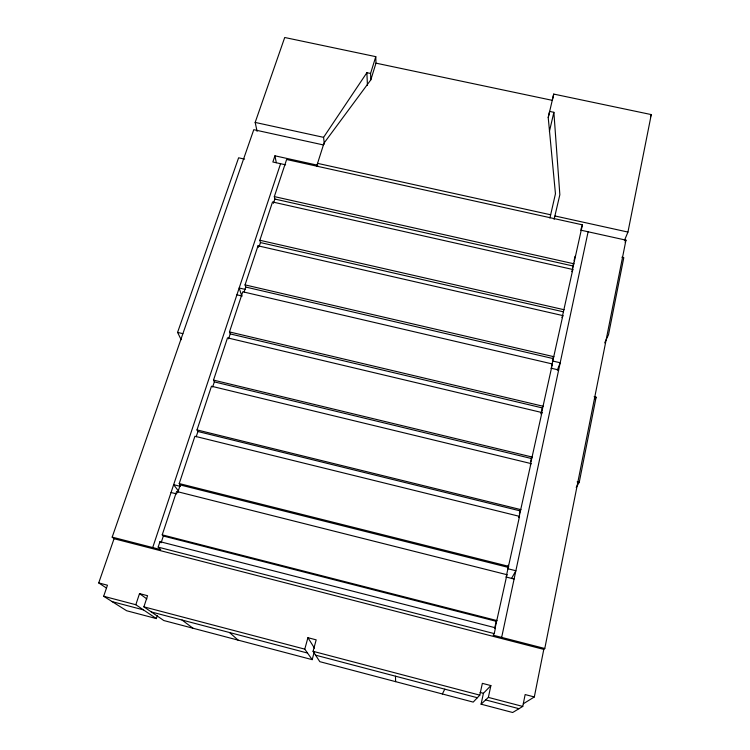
<?xml version="1.0" encoding="UTF-8"?>
<svg xmlns="http://www.w3.org/2000/svg" width="750" height="750" viewBox="0 0 750 750"><rect width="100%" height="100%" fill="white"/><g stroke="black" fill="none" stroke-linecap="round" stroke-linejoin="round"><path stroke-width="1.12" d="M523.331 703.772L534.319 696.956L543.787 649.397L544.781 648.497L625.959 240.15L580.669 230.128M624.394 240.563L627.947 232.069L651.281 114.591L553.725 94.078L548.222 117.553L555.45 193.781L549.919 218.034M576.197 487.387L579.225 482.381L596.119 397.219L594.122 396.75M314.184 652.247L312.178 659.653L304.781 649.134L307.922 637.688L316.181 639.853L313.069 651.319L319.809 661.669L473.212 702.103L479.803 695.138L482.353 683.353L490.884 685.584L483.422 693.291L481.078 704.175L512.672 712.5L522.75 706.434L525.15 694.556L534.319 696.956M481.078 704.175L488.372 697.397L490.884 685.584M501.656 637.397L588.113 231.778M494.662 628.359L496.397 620.353M508.294 565.237L507.562 568.659L515.869 570.741L511.472 578.597M519.366 513.975L520.35 509.419M530.691 461.569L531.675 457.013M541.022 413.719L542.25 408.019M553.397 356.409L552.422 360.956L560.194 362.766L557.316 370.2M572.559 267.675L573.544 263.119M574.041 260.85L575.025 256.294M496.556 621.394L163.341 536.025L162.225 534.853L176.606 491.466L506.944 574.706L495.009 628.566L495.487 627.816L159.975 541.659L158.156 547.134L160.706 549.619L112.181 537.122L253.772 129.694L323.091 144.872M506.644 574.659L519.525 516.366L194.906 436.256L179.222 483.562L180.244 484.95L508.219 567.384M520.397 510.938L197.925 431.512L197.006 429.909L211.481 386.231L530.925 463.556L518.953 517.612L519.525 516.366M530.541 463.95L541.931 412.547L227.513 337.866L213.516 380.1L214.341 381.891L212.653 386.991M228.591 338.841L230.222 333.919L229.472 331.931L242.784 291.778L552.403 363.975L541.275 414.225L541.931 412.547M244.106 291.947L245.728 287.044L245.062 284.887L258.019 245.812L562.847 315.591L551.719 365.841L552.403 363.975M259.35 245.887L260.447 242.569L259.856 240.262L272.541 201.975L572.794 269.475L562.125 317.634L562.847 315.591M273.422 203.344L274.847 199.05L274.331 196.594L286.622 159.506L582.422 224.841L572.044 271.688L572.794 269.475M544.781 648.497L493.181 635.212L494.231 633.6L495.487 627.816M548.222 117.553L549.609 111.413L553.875 112.312L559.847 194.747L554.1 219.347M553.725 94.078L552.309 100.341L375.984 63.15L375.778 56.653L284.719 37.5L255.169 122.419L257.1 131.344M549.394 131.522L553.875 112.312M316.556 166.481L324 143.156L370.809 79.866L370.566 73.472L375.778 56.653M370.809 79.866L375.984 63.15M112.181 537.122L114.047 538.716L98.719 582.919L107.456 585.216L103.659 596.269L126.656 610.753L156.356 618.581L157.359 615.487M163.341 536.025L161.1 542.794L159.975 541.659M177.637 492.816L180.244 484.95M196.181 436.781L197.925 431.512M312.178 659.653L163.809 620.541L143.887 606.844L147.562 595.706L139.519 593.606L135.825 604.725L156.356 618.581M581.025 229.069L582.422 224.841M152.709 547.556L280.584 163.716M317.803 165.272L274.941 155.803L272.859 162L285.628 164.831M181.163 339.703L177.581 332.409L238.613 157.8L244.584 159.131M650.447 116.784L651.281 114.591M530.306 465.028L530.925 463.556M625.087 242.203L625.959 240.15M604.669 342.891L608.503 334.744L623.794 257.644L621.891 257.213M442.359 693.966L444.797 689.166M595.097 399.188L596.119 397.219M506.419 575.7L506.944 574.706M324.356 144.122L323.578 137.344L366.881 72.694L370.566 73.472M255.169 122.419L323.578 137.344M317.55 163.359L550.659 214.781M555.037 215.981L627.947 232.069M274.331 196.594L574.012 263.812M274.847 199.05L573.253 266.044M259.856 240.262L564.113 309.741M260.447 242.569L563.381 311.812M245.062 284.887L553.969 356.728M245.728 287.044L553.275 358.612M245.494 289.462L239.184 287.991L241.688 295.781M236.906 294.816L242.184 296.053M550.866 368.147L558.656 369.966M229.472 331.931L543.281 406.294M230.222 333.919L542.616 407.991M177.581 332.409L182.859 333.666M213.516 380.1L532.322 457.087M214.341 381.891L531.703 458.578M577.172 481.884L579.225 482.381M197.006 429.909L520.978 509.662M179.222 483.562L508.744 566.362M180.375 486.375L173.653 484.688L178.584 491.203M171.056 492.506L176.662 493.922M505.772 576.928L514.097 579.028M162.225 534.853L497.034 620.606M158.156 547.134L494.231 633.6M114.047 538.716L543.787 649.397M480.056 692.409L483.422 693.291M103.659 596.269L135.825 604.725M143.887 606.844L304.781 649.134M313.069 651.319L479.803 695.138M488.372 697.397L522.75 706.434M112.209 601.65L143.456 609.881M151.294 611.944L307.528 653.053M315.572 655.163L477.347 697.734M485.653 699.919L519 708.694M98.719 582.919L106.416 588.028M139.519 593.606L146.859 598.941M182.016 620.025L193.003 628.237M229.537 632.531L238.134 640.134M307.922 637.688L314.447 648.131M258.019 245.812L258.412 247.341M274.941 155.803L276.291 162.684M366.881 72.694L367.434 85.294M395.484 676.191L395.606 681.647"/></g></svg>
